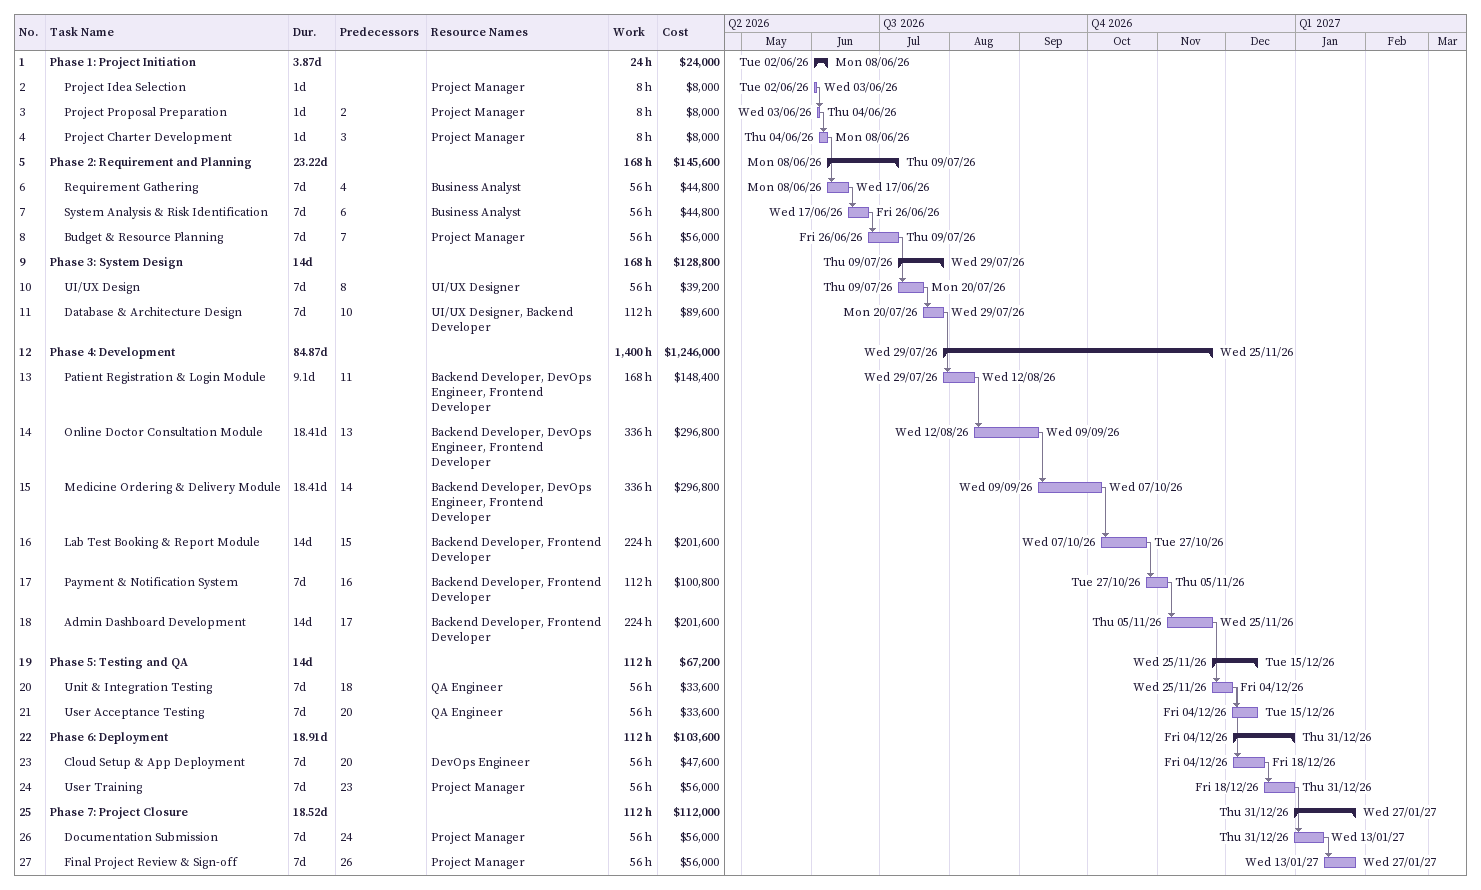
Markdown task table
| ID | Level | Task | Duration | Start | Finish | Predecessors | Resources | Work (h) | Cost ($) |
|---|---|---|---|---|---|---|---|---|---|
| 1 | 1 | **Phase 1: Project Initiation** | 3.87d | 2026-06-02 | 2026-06-08 |  |  | 24 | 24000 |
| 2 | 2 | Project Idea Selection | 1d | 2026-06-02 | 2026-06-03 |  | Project Manager | 8 | 8000 |
| 3 | 2 | Project Proposal Preparation | 1d | 2026-06-03 | 2026-06-04 | 2 | Project Manager | 8 | 8000 |
| 4 | 2 | Project Charter Development | 1d | 2026-06-04 | 2026-06-08 | 3 | Project Manager | 8 | 8000 |
| 5 | 1 | **Phase 2: Requirement and Planning** | 23.22d | 2026-06-08 | 2026-07-09 |  |  | 168 | 145600 |
| 6 | 2 | Requirement Gathering | 7d | 2026-06-08 | 2026-06-17 | 4 | Business Analyst | 56 | 44800 |
| 7 | 2 | System Analysis & Risk Identification | 7d | 2026-06-17 | 2026-06-26 | 6 | Business Analyst | 56 | 44800 |
| 8 | 2 | Budget & Resource Planning | 7d | 2026-06-26 | 2026-07-09 | 7 | Project Manager | 56 | 56000 |
| 9 | 1 | **Phase 3: System Design** | 14d | 2026-07-09 | 2026-07-29 |  |  | 168 | 128800 |
| 10 | 2 | UI/UX Design | 7d | 2026-07-09 | 2026-07-20 | 8 | UI/UX Designer | 56 | 39200 |
| 11 | 2 | Database & Architecture Design | 7d | 2026-07-20 | 2026-07-29 | 10 | UI/UX Designer, Backend Developer | 112 | 89600 |
| 12 | 1 | **Phase 4: Development** | 84.87d | 2026-07-29 | 2026-11-25 |  |  | 1400 | 1246000 |
| 13 | 2 | Patient Registration & Login Module | 9.1d | 2026-07-29 | 2026-08-12 | 11 | Backend Developer, DevOps Engineer, Frontend Developer | 168 | 148400 |
| 14 | 2 | Online Doctor Consultation Module | 18.41d | 2026-08-12 | 2026-09-09 | 13 | Backend Developer, DevOps Engineer, Frontend Developer | 336 | 296800 |
| 15 | 2 | Medicine Ordering & Delivery Module | 18.41d | 2026-09-09 | 2026-10-07 | 14 | Backend Developer, DevOps Engineer, Frontend Developer | 336 | 296800 |
| 16 | 2 | Lab Test Booking & Report Module | 14d | 2026-10-07 | 2026-10-27 | 15 | Backend Developer, Frontend Developer | 224 | 201600 |
| 17 | 2 | Payment & Notification System | 7d | 2026-10-27 | 2026-11-05 | 16 | Backend Developer, Frontend Developer | 112 | 100800 |
| 18 | 2 | Admin Dashboard Development | 14d | 2026-11-05 | 2026-11-25 | 17 | Backend Developer, Frontend Developer | 224 | 201600 |
| 19 | 1 | **Phase 5: Testing and QA** | 14d | 2026-11-25 | 2026-12-15 |  |  | 112 | 67200 |
| 20 | 2 | Unit & Integration Testing | 7d | 2026-11-25 | 2026-12-04 | 18 | QA Engineer | 56 | 33600 |
| 21 | 2 | User Acceptance Testing | 7d | 2026-12-04 | 2026-12-15 | 20 | QA Engineer | 56 | 33600 |
| 22 | 1 | **Phase 6: Deployment** | 18.91d | 2026-12-04 | 2026-12-31 |  |  | 112 | 103600 |
| 23 | 2 | Cloud Setup & App Deployment | 7d | 2026-12-04 | 2026-12-18 | 20 | DevOps Engineer | 56 | 47600 |
| 24 | 2 | User Training | 7d | 2026-12-18 | 2026-12-31 | 23 | Project Manager | 56 | 56000 |
| 25 | 1 | **Phase 7: Project Closure** | 18.52d | 2026-12-31 | 2027-01-27 |  |  | 112 | 112000 |
| 26 | 2 | Documentation Submission | 7d | 2026-12-31 | 2027-01-13 | 24 | Project Manager | 56 | 56000 |
| 27 | 2 | Final Project Review & Sign-off | 7d | 2027-01-13 | 2027-01-27 | 26 | Project Manager | 56 | 56000 |
